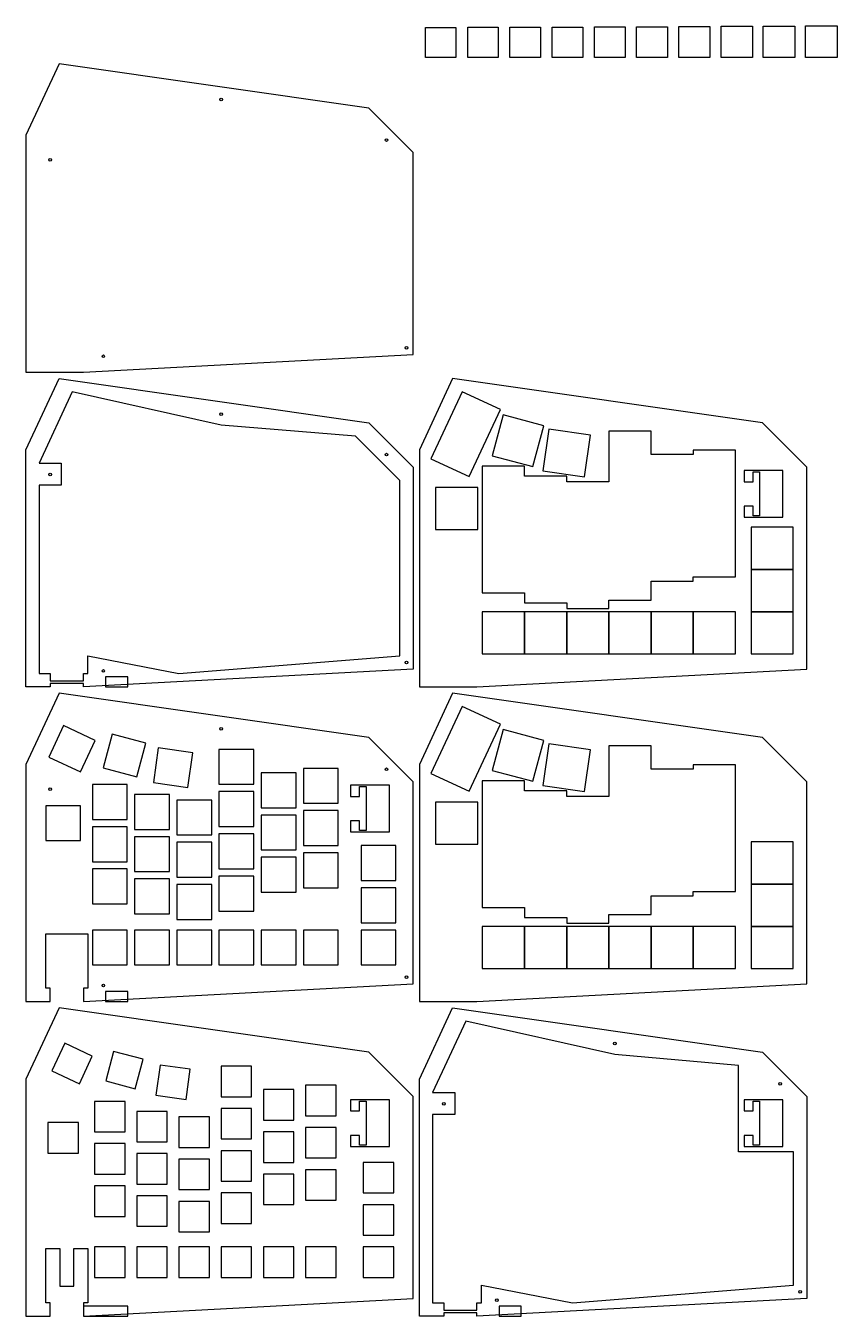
# Model space of a CAD drawing. Header units: millimetres. Extents: x 3 to 369, y 3 to 585.
import ezdxf

# ---------------------------------------------------------------- set-up
doc = ezdxf.new("R2010")
doc.units = ezdxf.units.MM

msp = doc.modelspace()

# ---------------------------------------------------------------- linework, layer by layer
for points in [[(183.25, 570.6), (183.25, 584.25), (196.9, 584.25), (196.9, 570.6), (183.25, 570.6)], [(202.3, 570.6), (202.3, 584.3), (216, 584.3), (216, 570.6), (202.3, 570.6)], [(221.35, 570.6), (221.35, 584.35), (235.1, 584.35), (235.1, 570.6), (221.35, 570.6)], [(240.4, 570.6), (240.4, 584.4), (254.2, 584.4), (254.2, 570.6), (240.4, 570.6)], [(259.45, 570.6), (259.45, 584.45), (273.3, 584.45), (273.3, 570.6), (259.45, 570.6)], [(278.5, 570.6), (278.5, 584.55), (292.45, 584.55), (292.45, 570.6), (278.5, 570.6)], [(297.55, 570.6), (297.55, 584.65), (311.6, 584.65), (311.6, 570.6), (297.55, 570.6)], [(316.6, 570.6), (316.6, 584.75), (330.75, 584.75), (330.75, 570.6), (316.6, 570.6)], [(335.65, 570.6), (335.65, 584.85), (349.9, 584.85), (349.9, 570.6), (335.65, 570.6)], [(354.7, 570.6), (354.7, 584.95), (369.05, 584.95), (369.05, 570.6), (354.7, 570.6)], [(2.8, 428.65), (28.8, 428.65), (177.65, 436.65), (177.65, 527.8), (157.65, 547.8), (17.8, 567.8), (2.8, 535.63)], [(8.8, 286.7), (2.8, 286.7), (2.8, 393.68), (17.8, 425.85), (157.65, 405.85), (177.65, 385.85), (177.65, 294.7), (28.8, 286.7), (28.8, 288.2), (13.8, 288.2), (13.8, 286.7)], [(180.45, 286.7), (206.45, 286.7), (355.3, 294.7), (355.3, 385.85), (335.3, 405.85), (195.45, 425.85), (180.45, 393.68)], [(8.8, 292.7), (13.8, 292.7), (13.8, 289.4), (28.8, 289.4), (28.8, 292.7), (30.8, 292.7), (30.8, 300.7), (71.95, 292.7), (171.65, 300.7), (171.65, 314.45), (171.65, 379.85), (151.65, 399.85), (91, 404.75), (23.8, 419.85), (8.8, 387.68), (18.8, 387.68), (18.8, 377.68), (8.8, 377.68)], [(202.91, 381.59), (217, 411.81), (199.74, 419.86), (185.65, 389.64)], [(213.28, 390.99), (231.69, 386.06), (236.62, 404.46), (218.21, 409.39)], [(208.85, 329.1), (227.9, 329.1), (227.9, 324.6), (246.95, 324.6), (246.95, 322.1), (266, 322.1), (266, 325.9), (285.05, 325.9), (285.05, 334.4), (304.1, 334.4), (304.1, 336.4), (323.15, 336.4), (323.15, 393.55), (304.1, 393.55), (304.1, 391.55), (285.05, 391.55), (285.05, 402.1), (266, 402.1), (266, 379.25), (246.95, 379.25), (246.95, 381.75), (227.9, 381.75), (227.9, 386.25), (208.85, 386.25)], [(236.19, 384.12), (255.06, 381.47), (257.71, 400.33), (238.84, 402.98)], [(344.55, 384.27), (327.05, 384.27), (327.05, 379.27), (331.05, 379.27), (331.05, 383.67), (334.05, 383.67), (334.05, 363.88), (331.05, 363.88), (331.05, 368.27), (327.05, 368.27), (327.05, 363.27), (344.55, 363.27)], [(187.8, 357.67), (206.85, 357.67), (206.85, 376.72), (187.8, 376.72)], [(330.15, 339.65), (349.2, 339.65), (349.2, 358.7), (330.15, 358.7)], [(330.15, 320.6), (349.2, 320.6), (349.2, 339.65), (330.15, 339.65)], [(208.85, 301.55), (227.9, 301.55), (227.9, 320.6), (208.85, 320.6)], [(227.9, 301.55), (246.95, 301.55), (246.95, 320.6), (227.9, 320.6)], [(246.95, 301.55), (266, 301.55), (266, 320.6), (246.95, 320.6)], [(266, 301.55), (285.05, 301.55), (285.05, 320.6), (266, 320.6)], [(285.05, 301.55), (304.1, 301.55), (304.1, 320.6), (285.05, 320.6)], [(304.1, 301.55), (323.15, 301.55), (323.15, 320.6), (304.1, 320.6)], [(330.15, 301.55), (349.2, 301.55), (349.2, 320.6), (330.15, 320.6)], [(48.8, 286.7), (48.8, 291.2), (38.8, 291.2), (38.8, 286.7)], [(2.8, 144.75), (13.8, 144.75), (13.8, 150.75), (11.8, 150.75), (11.8, 175.25), (30.8, 175.25), (30.8, 150.75), (28.8, 150.75), (28.8, 144.75), (177.65, 152.75), (177.65, 243.9), (157.65, 263.9), (17.8, 283.9), (2.8, 251.73)], [(180.45, 144.75), (206.45, 144.75), (355.3, 152.75), (355.3, 243.9), (335.3, 263.9), (195.45, 283.9), (180.45, 251.73)], [(202.91, 239.64), (217, 269.86), (199.74, 277.91), (185.65, 247.69)], [(27.48, 248.31), (34.14, 262.58), (19.87, 269.24), (13.21, 254.97)], [(37.66, 250.21), (52.87, 246.13), (56.94, 261.34), (41.73, 265.42)], [(213.28, 249.04), (231.69, 244.11), (236.62, 262.51), (218.21, 267.44)], [(60.41, 243.57), (76, 241.38), (78.19, 256.98), (62.6, 259.17)], [(90, 242.75), (105.75, 242.75), (105.75, 258.5), (90, 258.5)], [(208.85, 187.15), (227.9, 187.15), (227.9, 182.65), (246.95, 182.65), (246.95, 180.15), (266, 180.15), (266, 183.95), (285.05, 183.95), (285.05, 192.45), (304.1, 192.45), (304.1, 194.45), (323.15, 194.45), (323.15, 251.6), (304.1, 251.6), (304.1, 249.6), (285.05, 249.6), (285.05, 260.15), (266, 260.15), (266, 237.3), (246.95, 237.3), (246.95, 239.8), (227.9, 239.8), (227.9, 244.3), (208.85, 244.3)], [(236.19, 242.17), (255.06, 239.52), (257.71, 258.38), (238.84, 261.03)], [(109.05, 232.2), (124.8, 232.2), (124.8, 247.95), (109.05, 247.95)], [(128.1, 234.2), (143.85, 234.2), (143.85, 249.95), (128.1, 249.95)], [(32.85, 226.9), (48.6, 226.9), (48.6, 242.65), (32.85, 242.65)], [(90, 223.7), (105.75, 223.7), (105.75, 239.45), (90, 239.45)], [(166.9, 242.32), (149.4, 242.32), (149.4, 237.32), (153.4, 237.32), (153.4, 241.72), (156.4, 241.72), (156.4, 221.93), (153.4, 221.93), (153.4, 226.32), (149.4, 226.32), (149.4, 221.32), (166.9, 221.32)], [(11.8, 217.38), (27.55, 217.38), (27.55, 233.12), (11.8, 233.12)], [(51.9, 222.4), (67.65, 222.4), (67.65, 238.15), (51.9, 238.15)], [(70.95, 219.9), (86.7, 219.9), (86.7, 235.65), (70.95, 235.65)], [(187.8, 215.72), (206.85, 215.72), (206.85, 234.77), (187.8, 234.77)], [(109.05, 213.15), (124.8, 213.15), (124.8, 228.9), (109.05, 228.9)], [(128.1, 215.15), (143.85, 215.15), (143.85, 230.9), (128.1, 230.9)], [(32.85, 207.85), (48.6, 207.85), (48.6, 223.6), (32.85, 223.6)], [(51.9, 203.35), (67.65, 203.35), (67.65, 219.1), (51.9, 219.1)], [(70.95, 200.85), (86.7, 200.85), (86.7, 216.6), (70.95, 216.6)], [(90, 204.65), (105.75, 204.65), (105.75, 220.4), (90, 220.4)], [(330.15, 197.7), (349.2, 197.7), (349.2, 216.75), (330.15, 216.75)], [(109.05, 194.1), (124.8, 194.1), (124.8, 209.85), (109.05, 209.85)], [(128.1, 196.1), (143.85, 196.1), (143.85, 211.85), (128.1, 211.85)], [(154.15, 199.35), (169.9, 199.35), (169.9, 215.1), (154.15, 215.1)], [(32.85, 188.8), (48.6, 188.8), (48.6, 204.55), (32.85, 204.55)], [(51.9, 184.3), (67.65, 184.3), (67.65, 200.05), (51.9, 200.05)], [(90, 185.6), (105.75, 185.6), (105.75, 201.35), (90, 201.35)], [(70.95, 181.8), (86.7, 181.8), (86.7, 197.55), (70.95, 197.55)], [(154.15, 180.3), (169.9, 180.3), (169.9, 196.05), (154.15, 196.05)], [(330.15, 178.65), (349.2, 178.65), (349.2, 197.7), (330.15, 197.7)], [(32.85, 161.25), (48.6, 161.25), (48.6, 177), (32.85, 177)], [(51.9, 161.25), (67.65, 161.25), (67.65, 177), (51.9, 177)], [(70.95, 161.25), (86.7, 161.25), (86.7, 177), (70.95, 177)], [(90, 161.25), (105.75, 161.25), (105.75, 177), (90, 177)], [(109.05, 161.25), (124.8, 161.25), (124.8, 177), (109.05, 177)], [(128.1, 161.25), (143.85, 161.25), (143.85, 177), (128.1, 177)], [(154.15, 161.25), (169.9, 161.25), (169.9, 177), (154.15, 177)], [(208.85, 159.6), (227.9, 159.6), (227.9, 178.65), (208.85, 178.65)], [(227.9, 159.6), (246.95, 159.6), (246.95, 178.65), (227.9, 178.65)], [(246.95, 159.6), (266, 159.6), (266, 178.65), (246.95, 178.65)], [(266, 159.6), (285.05, 159.6), (285.05, 178.65), (266, 178.65)], [(285.05, 159.6), (304.1, 159.6), (304.1, 178.65), (285.05, 178.65)], [(304.1, 159.6), (323.15, 159.6), (323.15, 178.65), (304.1, 178.65)], [(330.15, 159.6), (349.2, 159.6), (349.2, 178.65), (330.15, 178.65)], [(48.8, 144.75), (48.8, 149.25), (38.8, 149.25), (38.8, 144.75)], [(2.8, 2.8), (13.8, 2.8), (13.8, 8.8), (11.8, 8.8), (11.8, 33.3), (18.13, 33.3), (18.13, 16.3), (24.47, 16.3), (24.47, 33.3), (30.8, 33.3), (30.8, 8.8), (28.8, 8.8), (28.8, 2.8), (177.65, 10.8), (177.65, 101.95), (157.65, 121.95), (17.8, 141.95), (2.8, 109.78)], [(186.45, 2.8), (180.45, 2.8), (180.45, 109.78), (195.45, 141.95), (335.3, 121.95), (355.3, 101.95), (355.3, 10.8), (206.45, 2.8), (206.45, 4.3), (191.45, 4.3), (191.45, 2.8)], [(186.45, 8.8), (191.45, 8.8), (191.45, 5.5), (206.45, 5.5), (206.45, 8.8), (208.45, 8.8), (208.45, 16.8), (249.6, 8.8), (349.3, 16.8), (349.3, 76.95), (324.5, 76.95), (324.5, 115.95), (268.65, 120.85), (201.45, 135.95), (186.45, 103.78), (196.45, 103.78), (196.45, 93.78), (186.45, 93.78)], [(27, 107.69), (32.81, 120.15), (20.35, 125.96), (14.54, 113.5)], [(38.88, 108.96), (52.16, 105.4), (55.72, 118.69), (42.44, 122.25)], [(61.54, 102.47), (75.15, 100.56), (77.06, 114.18), (63.45, 116.09)], [(91, 101.8), (104.75, 101.8), (104.75, 115.55), (91, 115.55)], [(110.05, 91.25), (123.8, 91.25), (123.8, 105), (110.05, 105)], [(129.1, 93.25), (142.85, 93.25), (142.85, 107), (129.1, 107)], [(33.85, 85.95), (47.6, 85.95), (47.6, 99.7), (33.85, 99.7)], [(166.9, 100.38), (149.4, 100.38), (149.4, 95.38), (153.4, 95.38), (153.4, 99.77), (156.4, 99.77), (156.4, 79.98), (153.4, 79.98), (153.4, 84.38), (149.4, 84.38), (149.4, 79.38), (166.9, 79.38)], [(344.55, 100.38), (327.05, 100.38), (327.05, 95.38), (331.05, 95.38), (331.05, 99.77), (334.05, 99.77), (334.05, 79.98), (331.05, 79.98), (331.05, 84.38), (327.05, 84.38), (327.05, 79.38), (344.55, 79.38)], [(52.9, 81.45), (66.65, 81.45), (66.65, 95.2), (52.9, 95.2)], [(91, 82.75), (104.75, 82.75), (104.75, 96.5), (91, 96.5)], [(12.8, 76.42), (26.55, 76.42), (26.55, 90.17), (12.8, 90.17)], [(71.95, 78.95), (85.7, 78.95), (85.7, 92.7), (71.95, 92.7)], [(129.1, 74.2), (142.85, 74.2), (142.85, 87.95), (129.1, 87.95)], [(110.05, 72.2), (123.8, 72.2), (123.8, 85.95), (110.05, 85.95)], [(33.85, 66.9), (47.6, 66.9), (47.6, 80.65), (33.85, 80.65)], [(52.9, 62.4), (66.65, 62.4), (66.65, 76.15), (52.9, 76.15)], [(91, 63.7), (104.75, 63.7), (104.75, 77.45), (91, 77.45)], [(71.95, 59.9), (85.7, 59.9), (85.7, 73.65), (71.95, 73.65)], [(155.15, 58.4), (168.9, 58.4), (168.9, 72.15), (155.15, 72.15)], [(110.05, 53.15), (123.8, 53.15), (123.8, 66.9), (110.05, 66.9)], [(129.1, 55.15), (142.85, 55.15), (142.85, 68.9), (129.1, 68.9)], [(33.85, 47.85), (47.6, 47.85), (47.6, 61.6), (33.85, 61.6)], [(91, 44.65), (104.75, 44.65), (104.75, 58.4), (91, 58.4)], [(52.9, 43.35), (66.65, 43.35), (66.65, 57.1), (52.9, 57.1)], [(71.95, 40.85), (85.7, 40.85), (85.7, 54.6), (71.95, 54.6)], [(155.15, 39.35), (168.9, 39.35), (168.9, 53.1), (155.15, 53.1)], [(33.85, 20.3), (47.6, 20.3), (47.6, 34.05), (33.85, 34.05)], [(52.9, 20.3), (66.65, 20.3), (66.65, 34.05), (52.9, 34.05)], [(71.95, 20.3), (85.7, 20.3), (85.7, 34.05), (71.95, 34.05)], [(91, 20.3), (104.75, 20.3), (104.75, 34.05), (91, 34.05)], [(110.05, 20.3), (123.8, 20.3), (123.8, 34.05), (110.05, 34.05)], [(129.1, 20.3), (142.85, 20.3), (142.85, 34.05), (129.1, 34.05)], [(155.15, 20.3), (168.9, 20.3), (168.9, 34.05), (155.15, 34.05)], [(48.8, 2.8), (48.8, 7.3), (28.8, 7.3), (28.8, 2.8)], [(226.45, 2.8), (226.45, 7.3), (216.45, 7.3), (216.45, 2.8)]]:
    msp.add_lwpolyline(points, close=True)
for centre in [(91, 551.7), (165.65, 533.43), (13.8, 524.5), (174.65, 439.65), (37.8, 435.85), (91, 409.75), (165.65, 391.48), (13.8, 382.55), (174.65, 297.7), (37.8, 293.9), (91, 267.8), (165.65, 249.53), (13.8, 240.6), (37.8, 151.95), (174.65, 155.75), (268.65, 125.85), (343.3, 107.58), (191.45, 98.65), (352.3, 13.8), (215.45, 10)]:
    msp.add_circle(centre, 0.6)

doc.saveas('drawing.dxf')
